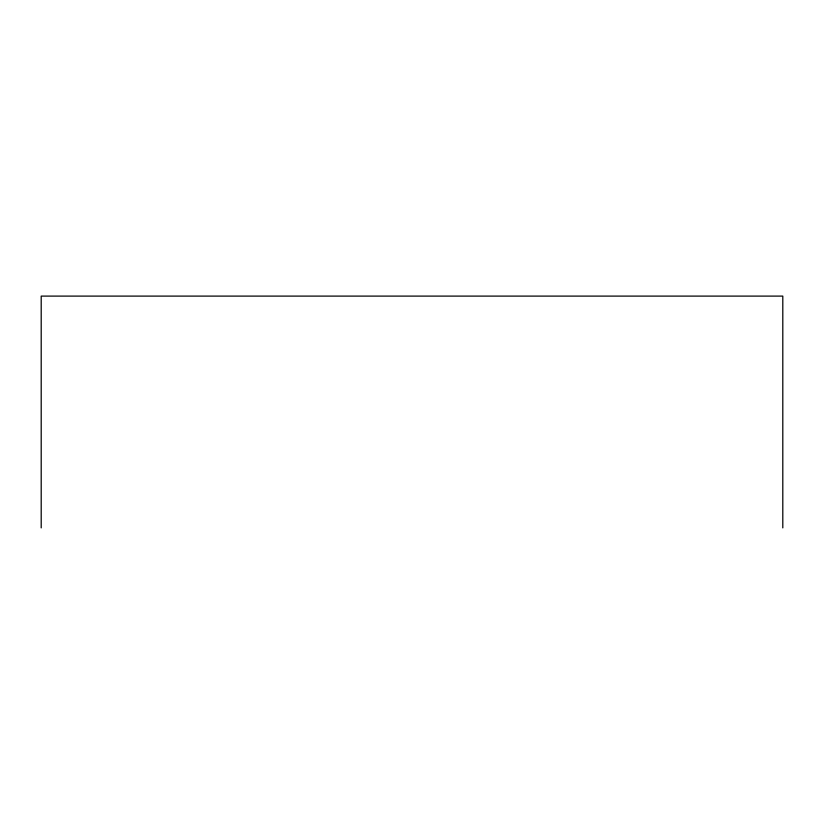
<?xml version="1.0" encoding="UTF-8"?>
<svg xmlns="http://www.w3.org/2000/svg" width="824" height="824" viewBox="0 0 824 824"><rect width="100%" height="100%" fill="white"/><g stroke="black" fill="none" stroke-linecap="round" stroke-linejoin="round"><path stroke-width="1.24" d="M782.8 527.896L782.8 296.104L41.2 296.104L41.2 527.896"/></g></svg>
